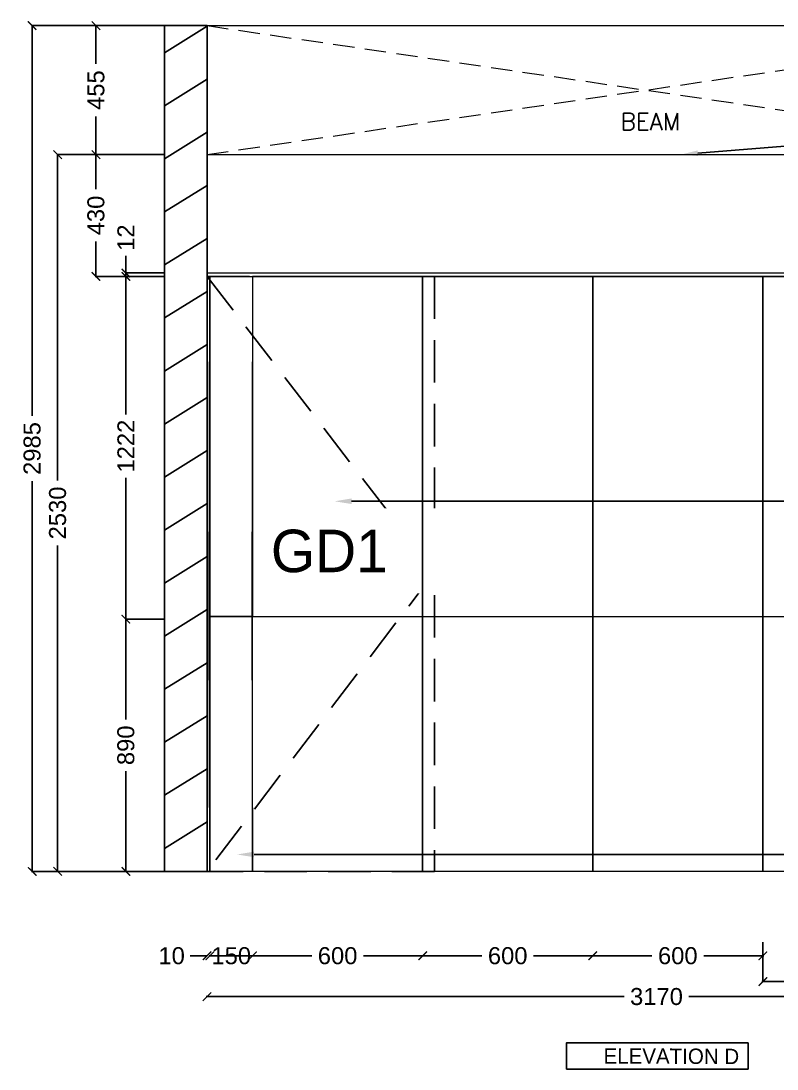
# Model space of a CAD drawing. Header units: millimetres. Extents: x 1464389 to 1998638, y -29162 to 256806.
# Drawn here: x 1550635 to 1553302, y 207 to 3906 of the extents above; entities that cross this region are included whole.
import ezdxf
from ezdxf import colors
from ezdxf.entities.mleader import LeaderData, LeaderLine
from ezdxf.math import Vec2, Vec3

# ---------------------------------------------------------------- set-up
doc = ezdxf.new("R2010")
doc.units = ezdxf.units.MM
doc.header["$LTSCALE"] = 15
doc.header["$PDMODE"] = 35
doc.linetypes.add('DASHED2', pattern=[0.375, 0.25, -0.125])
doc.layers.get('0').update_dxf_attribs({"lineweight": 5})
for name, color, linetype in [('A-TEXT', 4, 'Continuous'), ('Deco', 53, 'Continuous'), ('Layer 1', 7, 'Continuous'), ('NEW WALL', 5, 'Continuous'), ('Text', 250, 'Continuous')]:
    doc.layers.add(name, color=color, linetype=linetype)
for name, color, linetype, lineweight in [('dimension', 1, 'Continuous', 25), ('false ceiling', 124, 'Continuous', 9), ('LS_DR_TEXT', 7, 'Continuous', 13), ('WALL TILE', 4, 'Continuous', 5)]:
    doc.layers.add(name, color=color, linetype=linetype, lineweight=lineweight)
doc.layers.add('TEXTS', color=7, linetype='Continuous', true_color=0x636466)
doc.styles.add('ARIAL', font='arial.ttf')
doc.styles.add('ROMANS', font='romans.shx')
doc.dimstyles.new('SC-25', dxfattribs={"dimtxt": 60, "dimasz": 30, "dimexe": 0, "dimexo": 0, "dimgap": 25, "dimtad": 0, "dimdec": 0, "dimzin": 0, "dimdsep": 46, "dimtxsty": 'ARIAL', "dimblk": 'ARCHTICK', "dimcen": 0.09, "dimdle": 3, "dimclrd": 251, "dimclre": 251, "dimclrt": 1, "dimadec": 0, "dimazin": 0, "dimtfac": 1, "dimtdec": 0, "dimtofl": 0, "dimtmove": 0, "dimatfit": 2, "dimfxl": 100, "dimtolj": 1, "dimtzin": 0, "dimarcsym": 0})

# ---------------------------------------------------------------- blocks, each defined once
blk = doc.blocks.new('_ArchTick')
at = {"color": 0, "linetype": 'ByBlock', "const_width": 0.15}
blk.add_lwpolyline([(-0.5, -0.5), (0.5, 0.5)], dxfattribs=at)
blk = doc.blocks.new('*D2023')
at = {"layer": 'Defpoints', "color": 0, "ltscale": 0.25, "transparency": 16777216}
for p in [(1551291.5, 462.6), (1554461.9, 462.6), (1554461.9, 462.6)]:
    blk.add_point(p, dxfattribs=at)
at = {"layer": 'dimension', "color": 251, "lineweight": -2, "ltscale": 0.25, "transparency": 16777216}
for p, q in [((1551288.5, 462.6), (1552762.2, 462.6)), ((1554464.9, 462.6), (1552991.2, 462.6))]:
    blk.add_line(p, q, dxfattribs=at)
at = {"layer": 'dimension', "color": 251, "lineweight": -2, "ltscale": 0.25, "transparency": 16777216, "xscale": 30, "yscale": 30, "zscale": 30, "rotation": 180}
blk.add_blockref('_ArchTick', (1551291.5, 462.6), dxfattribs=at)
at = {"layer": 'dimension', "color": 251, "lineweight": -2, "ltscale": 0.25, "transparency": 16777216, "xscale": 30, "yscale": 30, "zscale": 30}
blk.add_blockref('_ArchTick', (1554461.9, 462.6), dxfattribs=at)
at = {"layer": 'dimension', "color": 1, "ltscale": 0.25, "transparency": 16777216, "insert": (1552876.7, 462.6), "char_height": 60, "attachment_point": 5, "style": 'ARIAL'}
blk.add_mtext('\\A1;3170', dxfattribs=at)
blk = doc.blocks.new('*D2024')
at = {"layer": 'Defpoints', "color": 0, "ltscale": 0.25, "transparency": 16777216}
for p in [(1551291.5, 606.7), (1551301.5, 606.7), (1551301.5, 606.7)]:
    blk.add_point(p, dxfattribs=at)
at = {"layer": 'dimension', "color": 251, "lineweight": -2, "ltscale": 0.25, "transparency": 16777216}
for p, q in [((1551291.5, 606.7), (1551231.5, 606.7)), ((1551301.5, 606.7), (1551331.5, 606.7))]:
    blk.add_line(p, q, dxfattribs=at)
at = {"layer": 'dimension', "color": 251, "lineweight": -2, "ltscale": 0.25, "transparency": 16777216, "xscale": 30, "yscale": 30, "zscale": 30}
blk.add_blockref('_ArchTick', (1551291.5, 606.7), dxfattribs=at)
at = {"layer": 'dimension', "color": 251, "lineweight": -2, "ltscale": 0.25, "transparency": 16777216, "xscale": 30, "yscale": 30, "zscale": 30, "rotation": 180}
blk.add_blockref('_ArchTick', (1551301.5, 606.7), dxfattribs=at)
at = {"layer": 'dimension', "color": 1, "ltscale": 0.25, "transparency": 16777216, "insert": (1551166.5, 606.7), "char_height": 60, "attachment_point": 5, "style": 'ARIAL'}
blk.add_mtext('\\A1;10', dxfattribs=at)
blk = doc.blocks.new('*D2026')
at = {"layer": 'Defpoints', "color": 0, "ltscale": 0.25, "transparency": 16777216}
for p in [(1551301.5, 606.7), (1551451.9, 606.7), (1551451.9, 606.7)]:
    blk.add_point(p, dxfattribs=at)
at = {"layer": 'dimension', "color": 251, "lineweight": -2, "ltscale": 0.25, "transparency": 16777216}
blk.add_line((1551298.5, 606.7), (1551454.9, 606.7), dxfattribs=at)
at = {"layer": 'dimension', "color": 251, "lineweight": -2, "ltscale": 0.25, "transparency": 16777216, "xscale": 30, "yscale": 30, "zscale": 30, "rotation": 180}
blk.add_blockref('_ArchTick', (1551301.5, 606.7), dxfattribs=at)
at = {"layer": 'dimension', "color": 251, "lineweight": -2, "ltscale": 0.25, "transparency": 16777216, "xscale": 30, "yscale": 30, "zscale": 30}
blk.add_blockref('_ArchTick', (1551451.9, 606.7), dxfattribs=at)
at = {"layer": 'dimension', "color": 1, "ltscale": 0.25, "transparency": 16777216, "insert": (1551376.7, 606.7), "char_height": 60, "attachment_point": 5, "style": 'ARIAL'}
blk.add_mtext('\\A1;150', dxfattribs=at)
blk = doc.blocks.new('*D2027')
at = {"layer": 'Defpoints', "color": 0, "ltscale": 0.25, "transparency": 16777216}
for p in [(1551451.9, 606.7), (1552051.9, 606.7), (1552051.9, 606.7)]:
    blk.add_point(p, dxfattribs=at)
at = {"layer": 'dimension', "color": 251, "lineweight": -2, "ltscale": 0.25, "transparency": 16777216}
for p, q in [((1551448.9, 606.7), (1551660.5, 606.7)), ((1552054.9, 606.7), (1551843.2, 606.7))]:
    blk.add_line(p, q, dxfattribs=at)
at = {"layer": 'dimension', "color": 251, "lineweight": -2, "ltscale": 0.25, "transparency": 16777216, "xscale": 30, "yscale": 30, "zscale": 30, "rotation": 180}
blk.add_blockref('_ArchTick', (1551451.9, 606.7), dxfattribs=at)
at = {"layer": 'dimension', "color": 251, "lineweight": -2, "ltscale": 0.25, "transparency": 16777216, "xscale": 30, "yscale": 30, "zscale": 30}
blk.add_blockref('_ArchTick', (1552051.9, 606.7), dxfattribs=at)
at = {"layer": 'dimension', "color": 1, "ltscale": 0.25, "transparency": 16777216, "insert": (1551751.9, 606.7), "char_height": 60, "attachment_point": 5, "style": 'ARIAL'}
blk.add_mtext('\\A1;600', dxfattribs=at)
blk = doc.blocks.new('*D2028')
at = {"layer": 'Defpoints', "color": 0, "ltscale": 0.25, "transparency": 16777216}
for p in [(1552051.9, 606.7), (1552651.9, 606.7), (1552651.9, 606.7)]:
    blk.add_point(p, dxfattribs=at)
at = {"layer": 'dimension', "color": 251, "lineweight": -2, "ltscale": 0.25, "transparency": 16777216}
for p, q in [((1552048.9, 606.7), (1552260.5, 606.7)), ((1552654.9, 606.7), (1552443.2, 606.7))]:
    blk.add_line(p, q, dxfattribs=at)
at = {"layer": 'dimension', "color": 251, "lineweight": -2, "ltscale": 0.25, "transparency": 16777216, "xscale": 30, "yscale": 30, "zscale": 30, "rotation": 180}
blk.add_blockref('_ArchTick', (1552051.9, 606.7), dxfattribs=at)
at = {"layer": 'dimension', "color": 251, "lineweight": -2, "ltscale": 0.25, "transparency": 16777216, "xscale": 30, "yscale": 30, "zscale": 30}
blk.add_blockref('_ArchTick', (1552651.9, 606.7), dxfattribs=at)
at = {"layer": 'dimension', "color": 1, "ltscale": 0.25, "transparency": 16777216, "insert": (1552351.9, 606.7), "char_height": 60, "attachment_point": 5, "style": 'ARIAL'}
blk.add_mtext('\\A1;600', dxfattribs=at)
blk = doc.blocks.new('*D2029')
at = {"layer": 'Defpoints', "color": 0, "ltscale": 0.25, "transparency": 16777216}
for p in [(1552651.9, 606.7), (1553251.9, 606.7), (1553251.9, 606.7)]:
    blk.add_point(p, dxfattribs=at)
at = {"layer": 'dimension', "color": 251, "lineweight": -2, "ltscale": 0.25, "transparency": 16777216}
for p, q in [((1552648.9, 606.7), (1552860.5, 606.7)), ((1553254.9, 606.7), (1553043.2, 606.7))]:
    blk.add_line(p, q, dxfattribs=at)
at = {"layer": 'dimension', "color": 251, "lineweight": -2, "ltscale": 0.25, "transparency": 16777216, "xscale": 30, "yscale": 30, "zscale": 30, "rotation": 180}
blk.add_blockref('_ArchTick', (1552651.9, 606.7), dxfattribs=at)
at = {"layer": 'dimension', "color": 251, "lineweight": -2, "ltscale": 0.25, "transparency": 16777216, "xscale": 30, "yscale": 30, "zscale": 30}
blk.add_blockref('_ArchTick', (1553251.9, 606.7), dxfattribs=at)
at = {"layer": 'dimension', "color": 1, "ltscale": 0.25, "transparency": 16777216, "insert": (1552951.9, 606.7), "char_height": 60, "attachment_point": 5, "style": 'ARIAL'}
blk.add_mtext('\\A1;600', dxfattribs=at)
blk = doc.blocks.new('*D2032')
at = {"layer": 'Defpoints', "color": 0, "ltscale": 0.25, "transparency": 16777216}
for p in [(1553851.9, 733.4), (1553251.9, 654.5), (1553851.9, 515.6)]:
    blk.add_point(p, dxfattribs=at)
at = {"layer": 'dimension', "color": 251, "lineweight": -2, "ltscale": 0.25, "transparency": 16777216}
for p, q in [((1553851.9, 733.4), (1553851.9, 515.6)), ((1553251.9, 654.5), (1553251.9, 515.6)), ((1553248.9, 515.6), (1553460.5, 515.6)), ((1553854.9, 515.6), (1553643.2, 515.6))]:
    blk.add_line(p, q, dxfattribs=at)
at = {"layer": 'dimension', "color": 251, "lineweight": -2, "ltscale": 0.25, "transparency": 16777216, "xscale": 30, "yscale": 30, "zscale": 30, "rotation": 180}
blk.add_blockref('_ArchTick', (1553251.9, 515.6), dxfattribs=at)
at = {"layer": 'dimension', "color": 251, "lineweight": -2, "ltscale": 0.25, "transparency": 16777216, "xscale": 30, "yscale": 30, "zscale": 30}
blk.add_blockref('_ArchTick', (1553851.9, 515.6), dxfattribs=at)
at = {"layer": 'dimension', "color": 1, "ltscale": 0.25, "transparency": 16777216, "insert": (1553551.9, 515.6), "char_height": 60, "attachment_point": 5, "style": 'ARIAL'}
blk.add_mtext('\\A1;600', dxfattribs=at)
blk = doc.blocks.new('*D2034')
at = {"layer": 'Defpoints', "color": 0, "ltscale": 0.25, "transparency": 16777216}
for p in [(1551005.1, 1794.7), (1551141.5, 1794.7), (1551141.5, 904.7)]:
    blk.add_point(p, dxfattribs=at)
at = {"layer": 'dimension', "color": 251, "lineweight": -2, "ltscale": 0.25, "transparency": 16777216}
for p, q in [((1551005.1, 1797.7), (1551005.1, 1440.9)), ((1551141.5, 1794.7), (1551005.1, 1794.7)), ((1551005.1, 901.7), (1551005.1, 1258.4)), ((1551141.5, 904.7), (1551005.1, 904.7))]:
    blk.add_line(p, q, dxfattribs=at)
at = {"layer": 'dimension', "color": 251, "lineweight": -2, "ltscale": 0.25, "transparency": 16777216, "xscale": 30, "yscale": 30, "zscale": 30}
for p, rotation in [((1551005.1, 1794.7), 90), ((1551005.1, 904.7), 270)]:
    blk.add_blockref('_ArchTick', p, dxfattribs=dict(at, rotation=rotation))
at = {"layer": 'dimension', "color": 1, "ltscale": 0.25, "transparency": 16777216, "insert": (1551005.1, 1349.7), "char_height": 60, "attachment_point": 5, "rotation": 90, "style": 'ARIAL'}
blk.add_mtext('\\A1;890', dxfattribs=at)
blk = doc.blocks.new('*D2035')
at = {"layer": 'Defpoints', "color": 0, "ltscale": 0.25, "transparency": 16777216}
for p in [(1551005.1, 3016.7), (1551141.5, 3016.7), (1551141.5, 1794.7)]:
    blk.add_point(p, dxfattribs=at)
at = {"layer": 'dimension', "color": 251, "lineweight": -2, "ltscale": 0.25, "transparency": 16777216}
for p, q in [((1551005.1, 3019.7), (1551005.1, 2517.1)), ((1551141.5, 3016.7), (1551005.1, 3016.7)), ((1551005.1, 1791.7), (1551005.1, 2294.2)), ((1551141.5, 1794.7), (1551005.1, 1794.7))]:
    blk.add_line(p, q, dxfattribs=at)
at = {"layer": 'dimension', "color": 251, "lineweight": -2, "ltscale": 0.25, "transparency": 16777216, "xscale": 30, "yscale": 30, "zscale": 30}
for p, rotation in [((1551005.1, 3016.7), 90), ((1551005.1, 1794.7), 270)]:
    blk.add_blockref('_ArchTick', p, dxfattribs=dict(at, rotation=rotation))
at = {"layer": 'dimension', "color": 1, "ltscale": 0.25, "transparency": 16777216, "insert": (1551005.1, 2405.7), "char_height": 60, "attachment_point": 5, "rotation": 90, "style": 'ARIAL'}
blk.add_mtext('\\A1;1222', dxfattribs=at)
blk = doc.blocks.new('*D2036')
at = {"layer": 'Defpoints', "color": 0, "ltscale": 0.25, "transparency": 16777216}
for p in [(1551005.1, 3016.7), (1551141.5, 3016.7), (1551141.5, 3004.7)]:
    blk.add_point(p, dxfattribs=at)
at = {"layer": 'dimension', "color": 251, "lineweight": -2, "ltscale": 0.25, "transparency": 16777216}
for p, q in [((1551005.1, 3016.7), (1551005.1, 3076.7)), ((1551141.5, 3016.7), (1551005.1, 3016.7)), ((1551141.5, 3004.7), (1551005.1, 3004.7)), ((1551005.1, 3004.7), (1551005.1, 2974.7))]:
    blk.add_line(p, q, dxfattribs=at)
at = {"layer": 'dimension', "color": 251, "lineweight": -2, "ltscale": 0.25, "transparency": 16777216, "xscale": 30, "yscale": 30, "zscale": 30}
for p, rotation in [((1551005.1, 3016.7), 270), ((1551005.1, 3004.7), 90)]:
    blk.add_blockref('_ArchTick', p, dxfattribs=dict(at, rotation=rotation))
at = {"layer": 'dimension', "color": 1, "ltscale": 0.25, "transparency": 16777216, "insert": (1551005.1, 3141.5), "char_height": 60, "attachment_point": 5, "rotation": 90, "style": 'ARIAL'}
blk.add_mtext('\\A1;12', dxfattribs=at)
blk = doc.blocks.new('*D2037')
at = {"layer": 'Defpoints', "color": 0, "ltscale": 0.25, "transparency": 16777216}
for p in [(1550899.5, 3434.7), (1551141.5, 3434.7), (1551141.5, 3004.7)]:
    blk.add_point(p, dxfattribs=at)
at = {"layer": 'dimension', "color": 251, "lineweight": -2, "ltscale": 0.25, "transparency": 16777216}
for p, q in [((1550899.5, 3437.7), (1550899.5, 3312.1)), ((1551141.5, 3434.7), (1550899.5, 3434.7)), ((1550899.5, 3001.7), (1550899.5, 3127.3)), ((1551141.5, 3004.7), (1550899.5, 3004.7))]:
    blk.add_line(p, q, dxfattribs=at)
at = {"layer": 'dimension', "color": 251, "lineweight": -2, "ltscale": 0.25, "transparency": 16777216, "xscale": 30, "yscale": 30, "zscale": 30}
for p, rotation in [((1550899.5, 3434.7), 90), ((1550899.5, 3004.7), 270)]:
    blk.add_blockref('_ArchTick', p, dxfattribs=dict(at, rotation=rotation))
at = {"layer": 'dimension', "color": 1, "ltscale": 0.25, "transparency": 16777216, "insert": (1550899.5, 3219.7), "char_height": 60, "attachment_point": 5, "rotation": 90, "style": 'ARIAL'}
blk.add_mtext('\\A1;430', dxfattribs=at)
blk = doc.blocks.new('*D2038')
at = {"layer": 'Defpoints', "color": 0, "ltscale": 0.25, "transparency": 16777216}
for p in [(1550899.5, 3889.7), (1551141.5, 3889.7), (1551141.5, 3434.7)]:
    blk.add_point(p, dxfattribs=at)
at = {"layer": 'dimension', "color": 251, "lineweight": -2, "ltscale": 0.25, "transparency": 16777216}
for p, q in [((1550899.5, 3892.7), (1550899.5, 3754.9)), ((1551141.5, 3889.7), (1550899.5, 3889.7)), ((1550899.5, 3431.7), (1550899.5, 3569.5)), ((1551141.5, 3434.7), (1550899.5, 3434.7))]:
    blk.add_line(p, q, dxfattribs=at)
at = {"layer": 'dimension', "color": 251, "lineweight": -2, "ltscale": 0.25, "transparency": 16777216, "xscale": 30, "yscale": 30, "zscale": 30}
for p, rotation in [((1550899.5, 3889.7), 90), ((1550899.5, 3434.7), 270)]:
    blk.add_blockref('_ArchTick', p, dxfattribs=dict(at, rotation=rotation))
at = {"layer": 'dimension', "color": 1, "ltscale": 0.25, "transparency": 16777216, "insert": (1550899.5, 3662.2), "char_height": 60, "attachment_point": 5, "rotation": 90, "style": 'ARIAL'}
blk.add_mtext('\\A1;455', dxfattribs=at)
blk = doc.blocks.new('*D2039')
at = {"layer": 'Defpoints', "color": 0, "ltscale": 0.25, "transparency": 16777216}
for p in [(1551141.5, 3434.7), (1550764.3, 904.7), (1551141.5, 904.7)]:
    blk.add_point(p, dxfattribs=at)
at = {"layer": 'dimension', "color": 251, "lineweight": -2, "ltscale": 0.25, "transparency": 16777216}
for p, q in [((1550764.3, 3437.7), (1550764.3, 2284.7)), ((1551141.5, 3434.7), (1550764.3, 3434.7)), ((1550764.3, 901.7), (1550764.3, 2054.7)), ((1551141.5, 904.7), (1550764.3, 904.7))]:
    blk.add_line(p, q, dxfattribs=at)
at = {"layer": 'dimension', "color": 251, "lineweight": -2, "ltscale": 0.25, "transparency": 16777216, "xscale": 30, "yscale": 30, "zscale": 30}
for p, rotation in [((1550764.3, 3434.7), 90), ((1550764.3, 904.7), 270)]:
    blk.add_blockref('_ArchTick', p, dxfattribs=dict(at, rotation=rotation))
at = {"layer": 'dimension', "color": 1, "ltscale": 0.25, "transparency": 16777216, "insert": (1550764.3, 2169.7), "char_height": 60, "attachment_point": 5, "rotation": 90, "style": 'ARIAL'}
blk.add_mtext('\\A1;2530', dxfattribs=at)
blk = doc.blocks.new('*D2040')
at = {"layer": 'Defpoints', "color": 0, "ltscale": 0.25, "transparency": 16777216}
for p in [(1551141.5, 3889.7), (1550674.4, 904.7), (1551141.5, 904.7)]:
    blk.add_point(p, dxfattribs=at)
at = {"layer": 'dimension', "color": 251, "lineweight": -2, "ltscale": 0.25, "transparency": 16777216}
for p, q in [((1550674.4, 3892.7), (1550674.4, 2512.5)), ((1551141.5, 3889.7), (1550674.4, 3889.7)), ((1550674.4, 901.7), (1550674.4, 2281.8)), ((1551141.5, 904.7), (1550674.4, 904.7))]:
    blk.add_line(p, q, dxfattribs=at)
at = {"layer": 'dimension', "color": 251, "lineweight": -2, "ltscale": 0.25, "transparency": 16777216, "xscale": 30, "yscale": 30, "zscale": 30}
for p, rotation in [((1550674.4, 3889.7), 90), ((1550674.4, 904.7), 270)]:
    blk.add_blockref('_ArchTick', p, dxfattribs=dict(at, rotation=rotation))
at = {"layer": 'dimension', "color": 1, "ltscale": 0.25, "transparency": 16777216, "insert": (1550674.4, 2397.2), "char_height": 60, "attachment_point": 5, "rotation": 90, "style": 'ARIAL'}
blk.add_mtext('\\A1;2985', dxfattribs=at)

msp = doc.modelspace()

# ---------------------------------------------------------------- hatches: boundary and pattern name
at = {"layer": 'Layer 1', "ltscale": 0.25}
h = msp.add_hatch(dxfattribs=at)
h.set_pattern_fill('ANSI31', color=8, scale=50, angle=167)
h.set_pattern_definition([(212, (655506.26, 181311.02), (84.124683, -134.627635), [])])
h.paths.add_polyline_path([(1551291.5, 3889.7), (1551141.5, 3889.7), (1551141.5, 904.7), (1551291.5, 904.7)])

# ---------------------------------------------------------------- linework, layer by layer
at = {"linetype": 'DASHED2', "ltscale": 20}
for p, q in [((1551291.6, 3889.7), (1554386.9, 3434.7)), ((1551291.6, 3434.7), (1554386.9, 3889.7))]:
    msp.add_line(p, q, dxfattribs=at)
at = {"ltscale": 0.25}
msp.add_line((1551291.6, 3434.7), (1554386.9, 3434.7), dxfattribs=at)
msp.add_lwpolyline([(1551291.6, 3889.7), (1554461.9, 3889.7), (1554461.9, 904.7), (1551291.6, 904.7)], close=True, dxfattribs=at)
at = {"layer": 'Deco', "color": 4, "linetype": 'DASHED2', "ltscale": 40}
msp.add_lwpolyline([(1551291.6, 3004.7), (1552093.6, 3004.7), (1552093.6, 904.7), (1551291.6, 904.7)], close=True, dxfattribs=at)
msp.add_lwpolyline([(1551291.6, 3004.7), (1552093.6, 1960.7), (1551291.6, 904.7)], dxfattribs=at)
at = {"layer": 'false ceiling', "ltscale": 0.25}
for p, q in [((1551291.5, 3016.7), (1554461.9, 3016.7)), ((1551291.5, 3004.7), (1554461.9, 3004.7))]:
    msp.add_line(p, q, dxfattribs=at)
at = {"layer": 'NEW WALL', "ltscale": 0.25}
msp.add_lwpolyline([(1551141.5, 3889.7), (1551291.5, 3889.7), (1551291.5, 904.7), (1551141.5, 904.7)], close=True, dxfattribs=at)
at = {"layer": 'Text', "color": 32, "ltscale": 0.25}
msp.add_lwpolyline([(1553199.8, 299.9), (1552559.9, 299.9), (1552559.9, 207), (1553199.8, 207)], close=True, dxfattribs=at)
at = {"layer": 'WALL TILE', "ltscale": 0.25}
for points in [[(1551291.6, 3004.7), (1551301.6, 3004.7), (1551301.6, 904.7), (1551291.6, 904.7)], [(1551298.5, 1804.7), (1551448.8, 1804.7), (1551451.9, 904.7), (1551301.6, 904.7)], [(1551451.9, 1804.7), (1552051.9, 1804.7), (1552051.9, 904.7), (1551451.9, 904.7)], [(1552051.9, 1804.7), (1552651.9, 1804.7), (1552651.9, 904.7), (1552051.9, 904.7)], [(1552651.9, 1804.7), (1553251.9, 1804.7), (1553251.9, 904.7), (1552651.9, 904.7)]]:
    msp.add_lwpolyline(points, close=True, dxfattribs=at)
msp.add_lwpolyline([(1553851.9, 1154.7), (1553851.9, 904.7), (1553251.9, 904.7), (1553251.9, 1804.7), (1553851.9, 1804.7), (1553851.9, 1334.7)], dxfattribs=at)

# ---------------------------------------------------------------- texts
at = {"layer": 'LS_DR_TEXT', "ltscale": 0.25, "insert": (1552750.2, 3581.3), "char_height": 60, "attachment_point": 1, "style": 'ROMANS'}
msp.add_mtext_dynamic_manual_height_columns('BEAM', width=469.919, gutter_width=375, heights=[0], dxfattribs=at)
at = {"layer": 'LS_DR_TEXT', "insert": (1553168.3, 223.7), "char_height": 54.107, "attachment_point": 9, "rotation": 359.7696}
msp.add_mtext_dynamic_manual_height_columns('ELEVATION D', width=966.759, gutter_width=202.9, heights=[0], dxfattribs=at)

# ---------------------------------------------------------------- dimensions: what is measured, and where the dimension line sits
at = {"layer": 'dimension', "ltscale": 0.25}
for base, p1, p2, picture, middle in [((1550674.4, 904.7), (1551141.5, 3889.7), (1551141.5, 904.7), '*D2040', (1550674.4, 2397.2)), ((1550899.5, 3889.7), (1551141.5, 3434.7), (1551141.5, 3889.7), '*D2038', (1550899.5, 3662.2)), ((1550764.3, 904.7), (1551141.5, 3434.7), (1551141.5, 904.7), '*D2039', (1550764.3, 2169.7)), ((1550899.5, 3434.7), (1551141.5, 3004.7), (1551141.5, 3434.7), '*D2037', (1550899.5, 3219.7)), ((1551005.1, 3016.7), (1551141.5, 3004.7), (1551141.5, 3016.7), '*D2036', (1551005.1, 3141.5)), ((1551005.1, 3016.7), (1551141.5, 1794.7), (1551141.5, 3016.7), '*D2035', (1551005.1, 2405.7)), ((1551005.1, 1794.7), (1551141.5, 904.7), (1551141.5, 1794.7), '*D2034', (1551005.1, 1349.7))]:
    dim = msp.add_linear_dim(base=base, p1=p1, p2=p2, angle=90, dimstyle='SC-25', override={"dimfxl": 15}, dxfattribs=at)
    dim.commit()
    dim.dimension.update_dxf_attribs({"geometry": picture, "text_midpoint": middle})
for base, p1, p2, picture, middle in [((1553851.9, 515.6), (1553251.9, 654.5), (1553851.9, 733.4), '*D2032', (1553551.9, 515.6)), ((1552051.9, 606.7), (1551451.9, 606.7), (1552051.9, 606.7), '*D2027', (1551751.9, 606.7)), ((1552651.9, 606.7), (1552051.9, 606.7), (1552651.9, 606.7), '*D2028', (1552351.9, 606.7)), ((1553251.9, 606.7), (1552651.9, 606.7), (1553251.9, 606.7), '*D2029', (1552951.9, 606.7)), ((1554461.9, 462.6), (1551291.5, 462.6), (1554461.9, 462.6), '*D2023', (1552876.7, 462.6))]:
    dim = msp.add_linear_dim(base=base, p1=p1, p2=p2, dimstyle='SC-25', override={"dimfxl": 15}, dxfattribs=at)
    dim.commit()
    dim.dimension.update_dxf_attribs({"geometry": picture, "text_midpoint": middle})
for base, p1, p2, picture, middle in [((1551301.5, 606.7), (1551291.5, 606.7), (1551301.5, 606.7), '*D2024', (1551166.5, 606.7)), ((1551451.9, 606.7), (1551301.5, 606.7), (1551451.9, 606.7), '*D2026', (1551376.7, 606.7))]:
    dim = msp.add_linear_dim(base=base, p1=p1, p2=p2, dimstyle='SC-25', override={"dimfxl": 15}, dxfattribs=at)
    dim.commit()
    dim.dimension.update_dxf_attribs({"geometry": picture, "text_midpoint": middle, "dimtype": 160})

# ---------------------------------------------------------------- leaders
at = {"layer": 'TEXTS', "color": 251, "true_color": 0x636466}
ml = msp.add_multileader_mtext('Standard', dxfattribs=at)
ml.set_content('PAINT FINISH AS PER SELECTION', color=(99, 100, 102))
ml.set_leader_properties()
ml.build(insert=Vec2(0, 0))
ml.multileader.update_dxf_attribs({"has_dogleg": 0, "text_right_attachment_type": 6, "dogleg_length": 0.36, "arrow_head_size": 60})
ctx = ml.context
ctx.base_point, ctx.char_height, ctx.arrow_head_size, ctx.plane_origin = Vec3(1554793.7, 3584.5), 60, 60, Vec3(1552992.2, 3579)
ctx.right_attachment = 6
notes = []
notes.append((ctx, [(0, (1, 1, 0), (1554793.3, 3584.5), (1, 0), 0.36, [(0, [(1552962.9, 3434.7)], 0, [])])]))
ctx.mtext.insert, ctx.mtext.width, ctx.mtext.flow_direction = Vec3(1554795.7, 3614.5), 1181.206, 5
ml = msp.add_multileader_mtext('Standard', dxfattribs=at)
ml.set_content("CUT TILE PIECES OF 2'X4' WALL TILES AS PER SEL.", color=(99, 100, 102))
ml.set_leader_properties()
ml.build(insert=Vec2(0, 0))
ml.multileader.update_dxf_attribs({"has_dogleg": 0, "text_right_attachment_type": 6, "dogleg_length": 0.36, "arrow_head_size": 60})
ctx = ml.context
ctx.base_point, ctx.char_height, ctx.arrow_head_size, ctx.plane_origin = Vec3(1554793, 964.5), 60, 60, Vec3(1552991.6, 959)
ctx.right_attachment = 6
notes.append((ctx, [(0, (1, 1, 0), (1554792.7, 964.5), (1, 0), 0.36, [(0, [(1551397.5, 964.4)], 0, [])])]))
ctx.mtext.insert, ctx.mtext.width, ctx.mtext.flow_direction = Vec3(1554795, 994.5), 1487.784, 5
for ctx, leaders in notes:
    for number, flags, end, landing, length, lines in leaders:
        leader = LeaderData()
        leader.index, (leader.has_last_leader_line, leader.has_dogleg_vector, leader.attachment_direction) = number, flags
        leader.last_leader_point, leader.dogleg_vector, leader.dogleg_length = Vec3(end), Vec3(landing), length
        for number, points, colour, breaks in lines:
            line = LeaderLine()
            line.index, line.vertices, line.color, line.breaks = number, Vec3.list(points), colors.encode_raw_color(colour), breaks
            leader.lines.append(line)
        ctx.leaders.append(leader)

# ---------------------------------------------------------------- next in the draw order: texts
at = {"layer": 'A-TEXT', "insert": (1551516.5, 2110.7), "char_height": 150, "width": 1706.878, "attachment_point": 1, "bg_fill": 2}
msp.add_mtext('GD1', dxfattribs=at)

# ---------------------------------------------------------------- next in the draw order: linework, layer by layer
at = {"layer": 'WALL TILE', "ltscale": 0.25}
for points in [[(1551448.8, 1804.7), (1551298.5, 1804.7), (1551301.6, 3004.7), (1551451.9, 3004.7)], [(1551451.9, 1804.7), (1552051.9, 1804.7), (1552051.9, 3004.7), (1551451.9, 3004.7)], [(1552051.9, 1804.7), (1552651.9, 1804.7), (1552651.9, 3004.7), (1552051.9, 3004.7)], [(1552651.9, 1804.7), (1553251.9, 1804.7), (1553251.9, 3004.7), (1552651.9, 3004.7)], [(1553251.9, 1804.7), (1553851.9, 1804.7), (1553851.9, 3004.7), (1553251.9, 3004.7)]]:
    msp.add_lwpolyline(points, close=True, dxfattribs=at)

# ---------------------------------------------------------------- next in the draw order: leaders
at = {"layer": 'TEXTS', "color": 251, "true_color": 0x636466}
ml = msp.add_multileader_mtext('Standard', dxfattribs=at)
ml.set_content('GLASS DOOR OPEN POSITION PROJECTION ON WALL TILES', color=(99, 100, 102))
ml.set_leader_properties()
ml.build(insert=Vec2(0, 0))
ml.multileader.update_dxf_attribs({"has_dogleg": 0, "text_right_attachment_type": 6, "dogleg_length": 0.36, "arrow_head_size": 60})
ctx = ml.context
ctx.base_point, ctx.char_height, ctx.arrow_head_size, ctx.plane_origin = Vec3(1554794.4, 2211.1), 60, 60, Vec3(1552993, 2205.6)
ctx.right_attachment = 6
notes = []
notes.append((ctx, [(0, (1, 1, 0), (1554794.1, 2211.1), (1, 0), 0.36, [(0, [(1551741.4, 2211)], 0, [])])]))
ctx.mtext.insert, ctx.mtext.width, ctx.mtext.flow_direction = Vec3(1554796.4, 2241.1), 1487.784, 5
for ctx, leaders in notes:
    for number, flags, end, landing, length, lines in leaders:
        leader = LeaderData()
        leader.index, (leader.has_last_leader_line, leader.has_dogleg_vector, leader.attachment_direction) = number, flags
        leader.last_leader_point, leader.dogleg_vector, leader.dogleg_length = Vec3(end), Vec3(landing), length
        for number, points, colour, breaks in lines:
            line = LeaderLine()
            line.index, line.vertices, line.color, line.breaks = number, Vec3.list(points), colors.encode_raw_color(colour), breaks
            leader.lines.append(line)
        ctx.leaders.append(leader)

doc.saveas('drawing.dxf')
